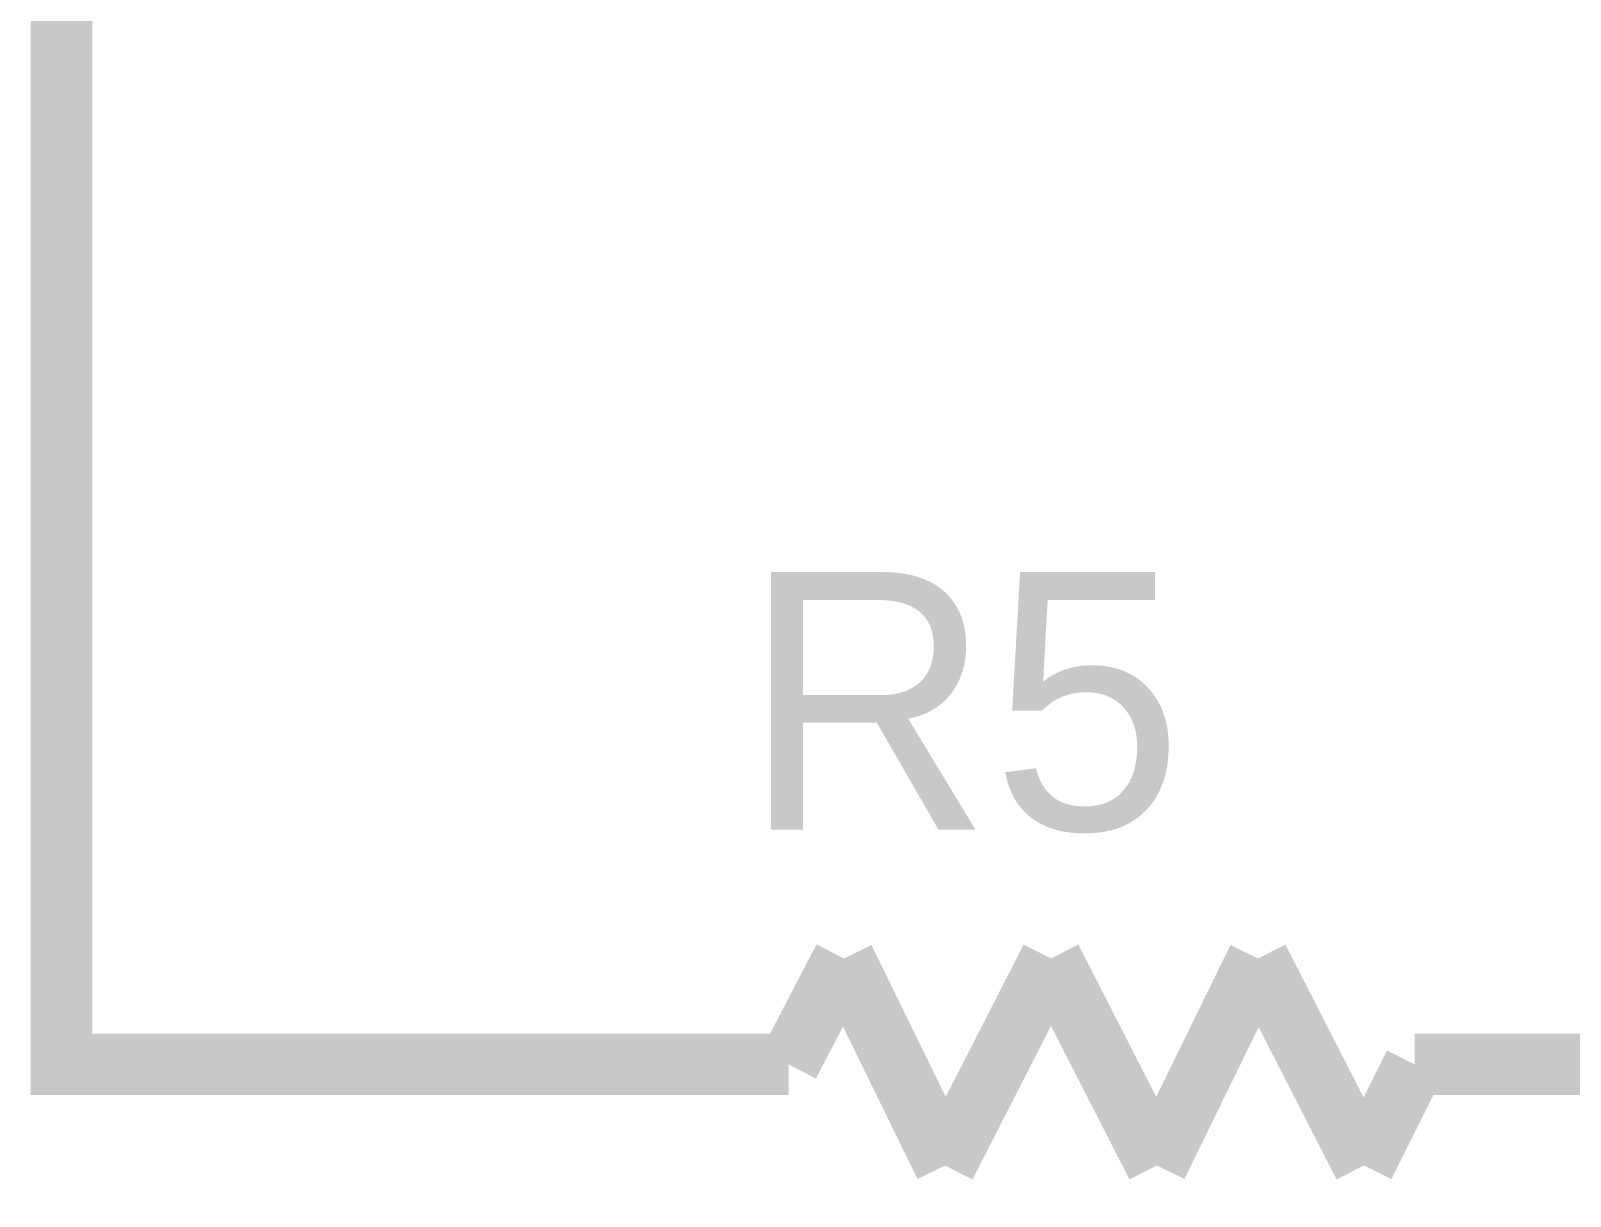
# Model space of a CAD drawing. Header units: inches. Extents: x 0 to 22.3, y 0 to 15.7.
# Drawn here: x 18.2945 to 18.5903, y 13.3736 to 13.5975 of the extents above; entities that cross this region are included whole.
import ezdxf

# ---------------------------------------------------------------- set-up
doc = ezdxf.new("R2010")
doc.units = ezdxf.units.IN
doc.header["$MEASUREMENT"] = 0
doc.layers.add('Sheet', color=255, linetype='Continuous')

msp = doc.modelspace()

# ---------------------------------------------------------------- linework, layer by layer
at = {"layer": 'Sheet'}
for points in [[(18.40033, 13.39892, 0.0118, 0.0118, 0), (18.30043, 13.39892, 0.0118, 0.0118, 0), (18.30043, 13.69949, 0.0118, 0.0118, 0), (18.30043, 13.79938, 0.0118, 0.0118, 0)], [(18.44011, 13.39892, 0.0118, 0.0118, 0), (18.45072, 13.41926, 0.0118, 0.0118, 0)], [(18.45072, 13.41926, 0.0118, 0.0118, 0), (18.47017, 13.37948, 0.0118, 0.0118, 0)], [(18.47017, 13.37948, 0.0118, 0.0118, 0), (18.49051, 13.41926, 0.0118, 0.0118, 0)], [(18.49051, 13.41926, 0.0118, 0.0118, 0), (18.51084, 13.37948, 0.0118, 0.0118, 0)], [(18.51084, 13.37948, 0.0118, 0.0118, 0), (18.53029, 13.41926, 0.0118, 0.0118, 0)], [(18.53029, 13.41926, 0.0118, 0.0118, 0), (18.55062, 13.37948, 0.0118, 0.0118, 0)], [(18.44011, 13.39892, 0.0118, 0.0118, 0), (18.40033, 13.39892, 0.0118, 0.0118, 0)], [(18.55062, 13.37948, 0.0118, 0.0118, 0), (18.56035, 13.39892, 0.0118, 0.0118, 0)], [(18.56035, 13.39892, 0.0118, 0.0118, 0), (18.60013, 13.39892, 0.0118, 0.0118, 0)]]:
    msp.add_lwpolyline(points, format="xyseb", dxfattribs=at)

# ---------------------------------------------------------------- texts
msp.add_text('R5', height=0.049505, dxfattribs=at).set_placement((18.43127, 13.44401))

doc.saveas('drawing.dxf')
